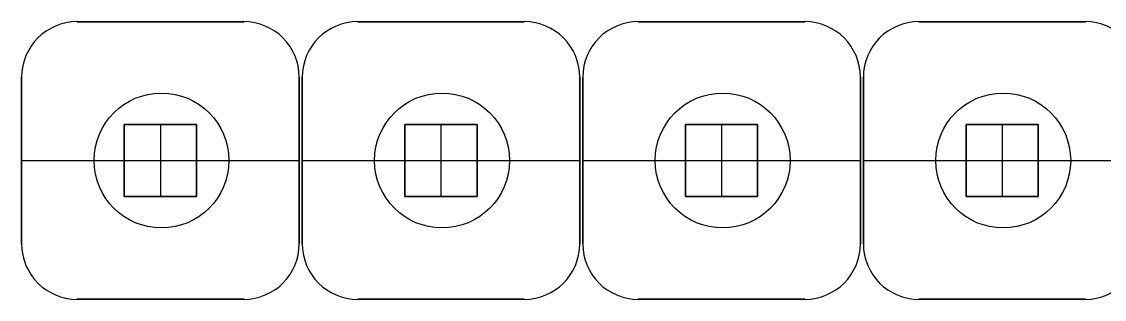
# Model space of a CAD drawing. Extents: x -0.02 to 3.17, y 0 to 2.28.
# Drawn here: x 0.5353 to 0.9192, y 1.8377 to 1.9361 of the extents above; entities that cross this region are included whole.
import ezdxf

# ---------------------------------------------------------------- set-up
doc = ezdxf.new("R2010")
doc.units = 0
doc.header["$LTSCALE"] = 0.03937
doc.layers.add('LCDKEYPAD_SHIELD$1602$LCD_', color=7, linetype='CONTINUOUS')
doc.layers.add('LCDKEYPAD_SHIELD$BOARD', color=178, linetype='CONTINUOUS')

msp = doc.modelspace()

# ---------------------------------------------------------------- linework, layer by layer
at = {"layer": 'LCDKEYPAD_SHIELD$1602$LCD_', "color": 0}
for p, q in [((0.55496, 1.93611, 0.10057), (0.55496, 1.93611, 0.00214)), ((0.55496, 1.93611, 0.00214), (0.61402, 1.93611, 0.00214)), ((0.61402, 1.93611, 0.10057), (0.55496, 1.93611, 0.10057)), ((0.55496, 1.93611, 0.10057), (0.55496, 1.93611, 0.00214)), ((0.61402, 1.93611, 0.05136), (0.55496, 1.93611, 0.05136)), ((0.55496, 1.93611, 0.00214), (0.61402, 1.93611, 0.00214)), ((0.58449, 1.93611, 0.00214), (0.58449, 1.93611, 0.10057)), ((0.61402, 1.93611, 0.00214), (0.61402, 1.93611, 0.10057)), ((0.61402, 1.93611, 0.00214), (0.61402, 1.93611, 0.10057)), ((0.65446, 1.93611, 0.10057), (0.65446, 1.93611, 0.00214)), ((0.65446, 1.93611, 0.00214), (0.71352, 1.93611, 0.00214)), ((0.71352, 1.93611, 0.10057), (0.65446, 1.93611, 0.10057)), ((0.65446, 1.93611, 0.10057), (0.65446, 1.93611, 0.00214)), ((0.71352, 1.93611, 0.05136), (0.65446, 1.93611, 0.05136)), ((0.65446, 1.93611, 0.00214), (0.71352, 1.93611, 0.00214)), ((0.68399, 1.93611, 0.00214), (0.68399, 1.93611, 0.10057)), ((0.71352, 1.93611, 0.00214), (0.71352, 1.93611, 0.10057)), ((0.71352, 1.93611, 0.00214), (0.71352, 1.93611, 0.10057)), ((0.75396, 1.93611, 0.10057), (0.75396, 1.93611, 0.00214)), ((0.75396, 1.93611, 0.00214), (0.81302, 1.93611, 0.00214)), ((0.81302, 1.93611, 0.10057), (0.75396, 1.93611, 0.10057)), ((0.75396, 1.93611, 0.10057), (0.75396, 1.93611, 0.00214)), ((0.81302, 1.93611, 0.05136), (0.75396, 1.93611, 0.05136)), ((0.75396, 1.93611, 0.00214), (0.81302, 1.93611, 0.00214)), ((0.78349, 1.93611, 0.00214), (0.78349, 1.93611, 0.10057)), ((0.81302, 1.93611, 0.00214), (0.81302, 1.93611, 0.10057)), ((0.81302, 1.93611, 0.00214), (0.81302, 1.93611, 0.10057)), ((0.85346, 1.93611, 0.10057), (0.85346, 1.93611, 0.00214)), ((0.85346, 1.93611, 0.00214), (0.91252, 1.93611, 0.00214)), ((0.91252, 1.93611, 0.10057), (0.85346, 1.93611, 0.10057)), ((0.85346, 1.93611, 0.10057), (0.85346, 1.93611, 0.00214)), ((0.91252, 1.93611, 0.05136), (0.85346, 1.93611, 0.05136)), ((0.85346, 1.93611, 0.00214), (0.91252, 1.93611, 0.00214)), ((0.88299, 1.93611, 0.00214), (0.88299, 1.93611, 0.10057)), ((0.91252, 1.93611, 0.00214), (0.91252, 1.93611, 0.10057)), ((0.91252, 1.93611, 0.00214), (0.91252, 1.93611, 0.10057)), ((0.53528, 1.85737, 0.00214), (0.53528, 1.91643, 0.00214)), ((0.53528, 1.91643, 0.10057), (0.53528, 1.85737, 0.10057)), ((0.53528, 1.91643, 0.00214), (0.53528, 1.91643, 0.10057)), ((0.53528, 1.91643, 0.05136), (0.53528, 1.85737, 0.05136)), ((0.53528, 1.91643, 0.00214), (0.53528, 1.91643, 0.10057)), ((0.53528, 1.85737, 0.00214), (0.53528, 1.91643, 0.00214)), ((0.6337, 1.91643, 0.00214), (0.6337, 1.91643, 0.10057)), ((0.6337, 1.91643, 0.00214), (0.6337, 1.85737, 0.00214)), ((0.6337, 1.85737, 0.10057), (0.6337, 1.91643, 0.10057)), ((0.6337, 1.91643, 0.10057), (0.6337, 1.91643, 0.00214)), ((0.6337, 1.91643, 0.00214), (0.6337, 1.85737, 0.00214)), ((0.6337, 1.85737, 0.05136), (0.6337, 1.91643, 0.05136)), ((0.63478, 1.85737, 0.00214), (0.63478, 1.91643, 0.00214)), ((0.63478, 1.91643, 0.10057), (0.63478, 1.85737, 0.10057)), ((0.63478, 1.91643, 0.00214), (0.63478, 1.91643, 0.10057)), ((0.63478, 1.91643, 0.05136), (0.63478, 1.85737, 0.05136)), ((0.63478, 1.91643, 0.00214), (0.63478, 1.91643, 0.10057)), ((0.63478, 1.85737, 0.00214), (0.63478, 1.91643, 0.00214)), ((0.7332, 1.91643, 0.00214), (0.7332, 1.91643, 0.10057)), ((0.7332, 1.91643, 0.00214), (0.7332, 1.85737, 0.00214)), ((0.7332, 1.85737, 0.10057), (0.7332, 1.91643, 0.10057)), ((0.7332, 1.91643, 0.10057), (0.7332, 1.91643, 0.00214)), ((0.7332, 1.91643, 0.00214), (0.7332, 1.85737, 0.00214)), ((0.7332, 1.85737, 0.05136), (0.7332, 1.91643, 0.05136)), ((0.73428, 1.85737, 0.00214), (0.73428, 1.91643, 0.00214)), ((0.73428, 1.91643, 0.10057), (0.73428, 1.85737, 0.10057)), ((0.73428, 1.91643, 0.00214), (0.73428, 1.91643, 0.10057)), ((0.73428, 1.91643, 0.05136), (0.73428, 1.85737, 0.05136)), ((0.73428, 1.91643, 0.00214), (0.73428, 1.91643, 0.10057)), ((0.73428, 1.85737, 0.00214), (0.73428, 1.91643, 0.00214)), ((0.8327, 1.91643, 0.00214), (0.8327, 1.91643, 0.10057)), ((0.8327, 1.91643, 0.00214), (0.8327, 1.85737, 0.00214)), ((0.8327, 1.85737, 0.10057), (0.8327, 1.91643, 0.10057)), ((0.8327, 1.91643, 0.10057), (0.8327, 1.91643, 0.00214)), ((0.8327, 1.91643, 0.00214), (0.8327, 1.85737, 0.00214)), ((0.8327, 1.85737, 0.05136), (0.8327, 1.91643, 0.05136)), ((0.83378, 1.85737, 0.00214), (0.83378, 1.91643, 0.00214)), ((0.83378, 1.91643, 0.10057), (0.83378, 1.85737, 0.10057)), ((0.83378, 1.91643, 0.00214), (0.83378, 1.91643, 0.10057)), ((0.83378, 1.91643, 0.05136), (0.83378, 1.85737, 0.05136)), ((0.83378, 1.91643, 0.00214), (0.83378, 1.91643, 0.10057)), ((0.83378, 1.85737, 0.00214), (0.83378, 1.91643, 0.00214)), ((0.59728, 1.8997, 0.00214), (0.57169, 1.8997, 0.00214)), ((0.57169, 1.8997, 0.00214), (0.57169, 1.8741, 0.00214)), ((0.59728, 1.8741, 0.00214), (0.59728, 1.8997, 0.00214)), ((0.69678, 1.8997, 0.00214), (0.67119, 1.8997, 0.00214)), ((0.67119, 1.8997, 0.00214), (0.67119, 1.8741, 0.00214)), ((0.69678, 1.8741, 0.00214), (0.69678, 1.8997, 0.00214)), ((0.79628, 1.8997, 0.00214), (0.77069, 1.8997, 0.00214)), ((0.77069, 1.8997, 0.00214), (0.77069, 1.8741, 0.00214)), ((0.79628, 1.8741, 0.00214), (0.79628, 1.8997, 0.00214)), ((0.89578, 1.8997, 0.00214), (0.87019, 1.8997, 0.00214)), ((0.87019, 1.8997, 0.00214), (0.87019, 1.8741, 0.00214)), ((0.89578, 1.8741, 0.00214), (0.89578, 1.8997, 0.00214)), ((0.53528, 1.8869, 0.00214), (0.53528, 1.8869, 0.10057)), ((0.53528, 1.8869, 0.00214), (0.57169, 1.8869, 0.00214)), ((0.59728, 1.8869, 0.00214), (0.6337, 1.8869, 0.00214)), ((0.6337, 1.8869, 0.10057), (0.6337, 1.8869, 0.00214)), ((0.63478, 1.8869, 0.00214), (0.63478, 1.8869, 0.10057)), ((0.63478, 1.8869, 0.00214), (0.67119, 1.8869, 0.00214)), ((0.69678, 1.8869, 0.00214), (0.7332, 1.8869, 0.00214)), ((0.7332, 1.8869, 0.10057), (0.7332, 1.8869, 0.00214)), ((0.73428, 1.8869, 0.00214), (0.73428, 1.8869, 0.10057)), ((0.73428, 1.8869, 0.00214), (0.77069, 1.8869, 0.00214)), ((0.79628, 1.8869, 0.00214), (0.8327, 1.8869, 0.00214)), ((0.8327, 1.8869, 0.10057), (0.8327, 1.8869, 0.00214)), ((0.83378, 1.8869, 0.00214), (0.83378, 1.8869, 0.10057)), ((0.83378, 1.8869, 0.00214), (0.87019, 1.8869, 0.00214)), ((0.89578, 1.8869, 0.00214), (0.9322, 1.8869, 0.00214)), ((0.57169, 1.8741, 0.00214), (0.59728, 1.8741, 0.00214)), ((0.67119, 1.8741, 0.00214), (0.69678, 1.8741, 0.00214)), ((0.77069, 1.8741, 0.00214), (0.79628, 1.8741, 0.00214)), ((0.87019, 1.8741, 0.00214), (0.89578, 1.8741, 0.00214)), ((0.53528, 1.85737, 0.10057), (0.53528, 1.85737, 0.00214)), ((0.53528, 1.85737, 0.10057), (0.53528, 1.85737, 0.00214)), ((0.6337, 1.85737, 0.00214), (0.6337, 1.85737, 0.10057)), ((0.6337, 1.85737, 0.00214), (0.6337, 1.85737, 0.10057)), ((0.63478, 1.85737, 0.10057), (0.63478, 1.85737, 0.00214)), ((0.63478, 1.85737, 0.10057), (0.63478, 1.85737, 0.00214)), ((0.7332, 1.85737, 0.00214), (0.7332, 1.85737, 0.10057)), ((0.7332, 1.85737, 0.00214), (0.7332, 1.85737, 0.10057)), ((0.73428, 1.85737, 0.10057), (0.73428, 1.85737, 0.00214)), ((0.73428, 1.85737, 0.10057), (0.73428, 1.85737, 0.00214)), ((0.8327, 1.85737, 0.00214), (0.8327, 1.85737, 0.10057)), ((0.8327, 1.85737, 0.00214), (0.8327, 1.85737, 0.10057)), ((0.83378, 1.85737, 0.10057), (0.83378, 1.85737, 0.00214)), ((0.83378, 1.85737, 0.10057), (0.83378, 1.85737, 0.00214)), ((0.55496, 1.83769, 0.00214), (0.55496, 1.83769, 0.10057)), ((0.61402, 1.83769, 0.00214), (0.55496, 1.83769, 0.00214)), ((0.55496, 1.83769, 0.10057), (0.61402, 1.83769, 0.10057)), ((0.55496, 1.83769, 0.00214), (0.55496, 1.83769, 0.10057)), ((0.61402, 1.83769, 0.05136), (0.55496, 1.83769, 0.05136)), ((0.61402, 1.83769, 0.00214), (0.55496, 1.83769, 0.00214)), ((0.58449, 1.83769, 0.10057), (0.58449, 1.83769, 0.00214)), ((0.61402, 1.83769, 0.10057), (0.61402, 1.83769, 0.00214)), ((0.61402, 1.83769, 0.10057), (0.61402, 1.83769, 0.00214)), ((0.65446, 1.83769, 0.00214), (0.65446, 1.83769, 0.10057)), ((0.71352, 1.83769, 0.00214), (0.65446, 1.83769, 0.00214)), ((0.65446, 1.83769, 0.10057), (0.71352, 1.83769, 0.10057)), ((0.65446, 1.83769, 0.00214), (0.65446, 1.83769, 0.10057)), ((0.71352, 1.83769, 0.05136), (0.65446, 1.83769, 0.05136)), ((0.71352, 1.83769, 0.00214), (0.65446, 1.83769, 0.00214)), ((0.68399, 1.83769, 0.10057), (0.68399, 1.83769, 0.00214)), ((0.71352, 1.83769, 0.10057), (0.71352, 1.83769, 0.00214)), ((0.71352, 1.83769, 0.10057), (0.71352, 1.83769, 0.00214)), ((0.75396, 1.83769, 0.00214), (0.75396, 1.83769, 0.10057)), ((0.81302, 1.83769, 0.00214), (0.75396, 1.83769, 0.00214)), ((0.75396, 1.83769, 0.10057), (0.81302, 1.83769, 0.10057)), ((0.75396, 1.83769, 0.00214), (0.75396, 1.83769, 0.10057)), ((0.81302, 1.83769, 0.05136), (0.75396, 1.83769, 0.05136)), ((0.81302, 1.83769, 0.00214), (0.75396, 1.83769, 0.00214)), ((0.78349, 1.83769, 0.10057), (0.78349, 1.83769, 0.00214)), ((0.81302, 1.83769, 0.10057), (0.81302, 1.83769, 0.00214)), ((0.81302, 1.83769, 0.10057), (0.81302, 1.83769, 0.00214)), ((0.85346, 1.83769, 0.00214), (0.85346, 1.83769, 0.10057)), ((0.91252, 1.83769, 0.00214), (0.85346, 1.83769, 0.00214)), ((0.85346, 1.83769, 0.10057), (0.91252, 1.83769, 0.10057)), ((0.85346, 1.83769, 0.00214), (0.85346, 1.83769, 0.10057)), ((0.91252, 1.83769, 0.05136), (0.85346, 1.83769, 0.05136)), ((0.91252, 1.83769, 0.00214), (0.85346, 1.83769, 0.00214)), ((0.88299, 1.83769, 0.10057), (0.88299, 1.83769, 0.00214)), ((0.91252, 1.83769, 0.10057), (0.91252, 1.83769, 0.00214)), ((0.91252, 1.83769, 0.10057), (0.91252, 1.83769, 0.00214))]:
    msp.add_line(p, q, dxfattribs=at)
at = {"layer": 'LCDKEYPAD_SHIELD$1602$LCD_', "color": 7}
for p, q in [((0.57169, 1.8997, 0.06908), (0.57169, 1.8741, 0.06908)), ((0.57169, 1.8997, -0.14745), (0.57169, 1.8997, 0.00214)), ((0.57169, 1.8741, -0.14745), (0.57169, 1.8997, -0.14745)), ((0.59728, 1.8997, 0.06908), (0.57169, 1.8997, 0.06908)), ((0.57169, 1.8997, -0.14745), (0.59728, 1.8997, -0.14745)), ((0.57169, 1.8997, 0.21868), (0.57169, 1.8741, 0.21868)), ((0.59728, 1.8997, 0.21868), (0.57169, 1.8997, 0.21868)), ((0.57169, 1.8997, 0.00214), (0.59728, 1.8997, 0.00214)), ((0.57169, 1.8997, 0.06908), (0.57169, 1.8997, 0.21868)), ((0.57169, 1.8741, 0.00214), (0.57169, 1.8997, 0.00214)), ((0.57169, 1.8997, 0.00214), (0.57169, 1.8997, 0.06908)), ((0.59728, 1.8997, -0.03919), (0.57169, 1.8997, -0.03919)), ((0.59728, 1.8997, 0.11041), (0.57169, 1.8997, 0.11041)), ((0.57169, 1.8997, -0.03919), (0.57169, 1.8741, -0.03919)), ((0.57169, 1.8997, 0.11041), (0.57169, 1.8741, 0.11041)), ((0.57169, 1.8741, -0.14745), (0.57169, 1.8997, -0.14745)), ((0.57169, 1.8997, -0.14745), (0.59728, 1.8997, -0.14745)), ((0.58449, 1.8997, 0.00214), (0.58449, 1.8997, 0.06908)), ((0.58449, 1.8997, -0.14745), (0.58449, 1.8997, 0.00214)), ((0.58449, 1.8997, 0.06908), (0.58449, 1.8997, 0.21868)), ((0.58449, 1.8997, -0.14745), (0.58449, 1.8741, -0.14745)), ((0.59728, 1.8741, 0.06908), (0.59728, 1.8997, 0.06908)), ((0.59728, 1.8997, -0.14745), (0.59728, 1.8741, -0.14745)), ((0.59728, 1.8997, 0.06908), (0.59728, 1.8997, 0.00214)), ((0.59728, 1.8741, 0.21868), (0.59728, 1.8997, 0.21868)), ((0.59728, 1.8997, 0.21868), (0.59728, 1.8997, 0.06908)), ((0.59728, 1.8997, 0.00214), (0.59728, 1.8741, 0.00214)), ((0.59728, 1.8997, 0.00214), (0.59728, 1.8997, -0.14745)), ((0.59728, 1.8997, -0.03919), (0.59728, 1.8741, -0.03919)), ((0.59728, 1.8997, 0.11041), (0.59728, 1.8741, 0.11041)), ((0.59728, 1.8997, -0.14745), (0.59728, 1.8741, -0.14745)), ((0.67119, 1.8997, 0.06908), (0.67119, 1.8741, 0.06908)), ((0.67119, 1.8997, -0.14745), (0.67119, 1.8997, 0.00214)), ((0.67119, 1.8741, -0.14745), (0.67119, 1.8997, -0.14745)), ((0.69678, 1.8997, 0.06908), (0.67119, 1.8997, 0.06908)), ((0.67119, 1.8997, -0.14745), (0.69678, 1.8997, -0.14745)), ((0.67119, 1.8997, 0.21868), (0.67119, 1.8741, 0.21868)), ((0.69678, 1.8997, 0.21868), (0.67119, 1.8997, 0.21868)), ((0.67119, 1.8997, 0.00214), (0.69678, 1.8997, 0.00214)), ((0.67119, 1.8997, 0.06908), (0.67119, 1.8997, 0.21868)), ((0.67119, 1.8741, 0.00214), (0.67119, 1.8997, 0.00214)), ((0.67119, 1.8997, 0.00214), (0.67119, 1.8997, 0.06908)), ((0.69678, 1.8997, -0.03919), (0.67119, 1.8997, -0.03919)), ((0.69678, 1.8997, 0.11041), (0.67119, 1.8997, 0.11041)), ((0.67119, 1.8997, -0.03919), (0.67119, 1.8741, -0.03919)), ((0.67119, 1.8997, 0.11041), (0.67119, 1.8741, 0.11041)), ((0.67119, 1.8741, -0.14745), (0.67119, 1.8997, -0.14745)), ((0.67119, 1.8997, -0.14745), (0.69678, 1.8997, -0.14745)), ((0.68399, 1.8997, 0.00214), (0.68399, 1.8997, 0.06908)), ((0.68399, 1.8997, -0.14745), (0.68399, 1.8997, 0.00214)), ((0.68399, 1.8997, 0.06908), (0.68399, 1.8997, 0.21868)), ((0.68399, 1.8997, -0.14745), (0.68399, 1.8741, -0.14745)), ((0.69678, 1.8741, 0.06908), (0.69678, 1.8997, 0.06908)), ((0.69678, 1.8997, -0.14745), (0.69678, 1.8741, -0.14745)), ((0.69678, 1.8997, 0.06908), (0.69678, 1.8997, 0.00214)), ((0.69678, 1.8741, 0.21868), (0.69678, 1.8997, 0.21868)), ((0.69678, 1.8997, 0.21868), (0.69678, 1.8997, 0.06908)), ((0.69678, 1.8997, 0.00214), (0.69678, 1.8741, 0.00214)), ((0.69678, 1.8997, 0.00214), (0.69678, 1.8997, -0.14745)), ((0.69678, 1.8997, -0.03919), (0.69678, 1.8741, -0.03919)), ((0.69678, 1.8997, 0.11041), (0.69678, 1.8741, 0.11041)), ((0.69678, 1.8997, -0.14745), (0.69678, 1.8741, -0.14745)), ((0.77069, 1.8997, 0.06908), (0.77069, 1.8741, 0.06908)), ((0.77069, 1.8997, -0.14745), (0.77069, 1.8997, 0.00214)), ((0.77069, 1.8741, -0.14745), (0.77069, 1.8997, -0.14745)), ((0.79628, 1.8997, 0.06908), (0.77069, 1.8997, 0.06908)), ((0.77069, 1.8997, -0.14745), (0.79628, 1.8997, -0.14745)), ((0.77069, 1.8997, 0.21868), (0.77069, 1.8741, 0.21868)), ((0.79628, 1.8997, 0.21868), (0.77069, 1.8997, 0.21868)), ((0.77069, 1.8997, 0.00214), (0.79628, 1.8997, 0.00214)), ((0.77069, 1.8997, 0.06908), (0.77069, 1.8997, 0.21868)), ((0.77069, 1.8741, 0.00214), (0.77069, 1.8997, 0.00214)), ((0.77069, 1.8997, 0.00214), (0.77069, 1.8997, 0.06908)), ((0.79628, 1.8997, -0.03919), (0.77069, 1.8997, -0.03919)), ((0.79628, 1.8997, 0.11041), (0.77069, 1.8997, 0.11041)), ((0.77069, 1.8997, -0.03919), (0.77069, 1.8741, -0.03919)), ((0.77069, 1.8997, 0.11041), (0.77069, 1.8741, 0.11041)), ((0.77069, 1.8741, -0.14745), (0.77069, 1.8997, -0.14745)), ((0.77069, 1.8997, -0.14745), (0.79628, 1.8997, -0.14745)), ((0.78349, 1.8997, 0.00214), (0.78349, 1.8997, 0.06908)), ((0.78349, 1.8997, -0.14745), (0.78349, 1.8997, 0.00214)), ((0.78349, 1.8997, 0.06908), (0.78349, 1.8997, 0.21868)), ((0.78349, 1.8997, -0.14745), (0.78349, 1.8741, -0.14745)), ((0.79628, 1.8741, 0.06908), (0.79628, 1.8997, 0.06908)), ((0.79628, 1.8997, -0.14745), (0.79628, 1.8741, -0.14745)), ((0.79628, 1.8997, 0.06908), (0.79628, 1.8997, 0.00214)), ((0.79628, 1.8741, 0.21868), (0.79628, 1.8997, 0.21868)), ((0.79628, 1.8997, 0.21868), (0.79628, 1.8997, 0.06908)), ((0.79628, 1.8997, 0.00214), (0.79628, 1.8741, 0.00214)), ((0.79628, 1.8997, 0.00214), (0.79628, 1.8997, -0.14745)), ((0.79628, 1.8997, -0.03919), (0.79628, 1.8741, -0.03919)), ((0.79628, 1.8997, 0.11041), (0.79628, 1.8741, 0.11041)), ((0.79628, 1.8997, -0.14745), (0.79628, 1.8741, -0.14745)), ((0.87019, 1.8997, 0.06908), (0.87019, 1.8741, 0.06908)), ((0.87019, 1.8997, -0.14745), (0.87019, 1.8997, 0.00214)), ((0.87019, 1.8741, -0.14745), (0.87019, 1.8997, -0.14745)), ((0.89578, 1.8997, 0.06908), (0.87019, 1.8997, 0.06908)), ((0.87019, 1.8997, -0.14745), (0.89578, 1.8997, -0.14745)), ((0.87019, 1.8997, 0.21868), (0.87019, 1.8741, 0.21868)), ((0.89578, 1.8997, 0.21868), (0.87019, 1.8997, 0.21868)), ((0.87019, 1.8997, 0.00214), (0.89578, 1.8997, 0.00214)), ((0.87019, 1.8997, 0.06908), (0.87019, 1.8997, 0.21868)), ((0.87019, 1.8741, 0.00214), (0.87019, 1.8997, 0.00214)), ((0.87019, 1.8997, 0.00214), (0.87019, 1.8997, 0.06908)), ((0.89578, 1.8997, -0.03919), (0.87019, 1.8997, -0.03919)), ((0.89578, 1.8997, 0.11041), (0.87019, 1.8997, 0.11041)), ((0.87019, 1.8997, -0.03919), (0.87019, 1.8741, -0.03919)), ((0.87019, 1.8997, 0.11041), (0.87019, 1.8741, 0.11041)), ((0.87019, 1.8741, -0.14745), (0.87019, 1.8997, -0.14745)), ((0.87019, 1.8997, -0.14745), (0.89578, 1.8997, -0.14745)), ((0.88299, 1.8997, 0.00214), (0.88299, 1.8997, 0.06908)), ((0.88299, 1.8997, -0.14745), (0.88299, 1.8997, 0.00214)), ((0.88299, 1.8997, 0.06908), (0.88299, 1.8997, 0.21868)), ((0.88299, 1.8997, -0.14745), (0.88299, 1.8741, -0.14745)), ((0.89578, 1.8741, 0.06908), (0.89578, 1.8997, 0.06908)), ((0.89578, 1.8997, -0.14745), (0.89578, 1.8741, -0.14745)), ((0.89578, 1.8997, 0.06908), (0.89578, 1.8997, 0.00214)), ((0.89578, 1.8741, 0.21868), (0.89578, 1.8997, 0.21868)), ((0.89578, 1.8997, 0.21868), (0.89578, 1.8997, 0.06908)), ((0.89578, 1.8997, 0.00214), (0.89578, 1.8741, 0.00214)), ((0.89578, 1.8997, 0.00214), (0.89578, 1.8997, -0.14745)), ((0.89578, 1.8997, -0.03919), (0.89578, 1.8741, -0.03919)), ((0.89578, 1.8997, 0.11041), (0.89578, 1.8741, 0.11041)), ((0.89578, 1.8997, -0.14745), (0.89578, 1.8741, -0.14745)), ((0.57169, 1.8869, 0.00214), (0.57169, 1.8869, 0.06908)), ((0.57169, 1.8869, -0.14745), (0.57169, 1.8869, 0.00214)), ((0.57169, 1.8869, 0.06908), (0.57169, 1.8869, 0.21868)), ((0.57169, 1.8869, -0.14745), (0.59728, 1.8869, -0.14745)), ((0.59728, 1.8869, 0.06908), (0.59728, 1.8869, 0.00214)), ((0.59728, 1.8869, 0.00214), (0.59728, 1.8869, -0.14745)), ((0.59728, 1.8869, 0.21868), (0.59728, 1.8869, 0.06908)), ((0.67119, 1.8869, 0.00214), (0.67119, 1.8869, 0.06908)), ((0.67119, 1.8869, -0.14745), (0.67119, 1.8869, 0.00214)), ((0.67119, 1.8869, 0.06908), (0.67119, 1.8869, 0.21868)), ((0.67119, 1.8869, -0.14745), (0.69678, 1.8869, -0.14745)), ((0.69678, 1.8869, 0.06908), (0.69678, 1.8869, 0.00214)), ((0.69678, 1.8869, 0.00214), (0.69678, 1.8869, -0.14745)), ((0.69678, 1.8869, 0.21868), (0.69678, 1.8869, 0.06908)), ((0.77069, 1.8869, 0.00214), (0.77069, 1.8869, 0.06908)), ((0.77069, 1.8869, -0.14745), (0.77069, 1.8869, 0.00214)), ((0.77069, 1.8869, 0.06908), (0.77069, 1.8869, 0.21868)), ((0.77069, 1.8869, -0.14745), (0.79628, 1.8869, -0.14745)), ((0.79628, 1.8869, 0.06908), (0.79628, 1.8869, 0.00214)), ((0.79628, 1.8869, 0.00214), (0.79628, 1.8869, -0.14745)), ((0.79628, 1.8869, 0.21868), (0.79628, 1.8869, 0.06908)), ((0.87019, 1.8869, 0.00214), (0.87019, 1.8869, 0.06908)), ((0.87019, 1.8869, -0.14745), (0.87019, 1.8869, 0.00214)), ((0.87019, 1.8869, 0.06908), (0.87019, 1.8869, 0.21868)), ((0.87019, 1.8869, -0.14745), (0.89578, 1.8869, -0.14745)), ((0.89578, 1.8869, 0.06908), (0.89578, 1.8869, 0.00214)), ((0.89578, 1.8869, 0.00214), (0.89578, 1.8869, -0.14745)), ((0.89578, 1.8869, 0.21868), (0.89578, 1.8869, 0.06908)), ((0.57169, 1.8741, 0.06908), (0.59728, 1.8741, 0.06908)), ((0.57169, 1.8741, -0.14745), (0.57169, 1.8741, 0.00214)), ((0.59728, 1.8741, -0.14745), (0.57169, 1.8741, -0.14745)), ((0.57169, 1.8741, 0.21868), (0.59728, 1.8741, 0.21868)), ((0.57169, 1.8741, 0.06908), (0.57169, 1.8741, 0.21868)), ((0.59728, 1.8741, 0.00214), (0.57169, 1.8741, 0.00214)), ((0.57169, 1.8741, 0.00214), (0.57169, 1.8741, 0.06908)), ((0.59728, 1.8741, -0.03919), (0.57169, 1.8741, -0.03919)), ((0.59728, 1.8741, 0.11041), (0.57169, 1.8741, 0.11041)), ((0.59728, 1.8741, -0.14745), (0.57169, 1.8741, -0.14745)), ((0.58449, 1.8741, 0.06908), (0.58449, 1.8741, 0.00214)), ((0.58449, 1.8741, 0.00214), (0.58449, 1.8741, -0.14745)), ((0.58449, 1.8741, 0.21868), (0.58449, 1.8741, 0.06908)), ((0.59728, 1.8741, -0.14745), (0.59728, 1.8741, 0.00214)), ((0.59728, 1.8741, 0.06908), (0.59728, 1.8741, 0.21868)), ((0.59728, 1.8741, 0.00214), (0.59728, 1.8741, 0.06908)), ((0.67119, 1.8741, 0.06908), (0.69678, 1.8741, 0.06908)), ((0.67119, 1.8741, -0.14745), (0.67119, 1.8741, 0.00214)), ((0.69678, 1.8741, -0.14745), (0.67119, 1.8741, -0.14745)), ((0.67119, 1.8741, 0.21868), (0.69678, 1.8741, 0.21868)), ((0.67119, 1.8741, 0.06908), (0.67119, 1.8741, 0.21868)), ((0.69678, 1.8741, 0.00214), (0.67119, 1.8741, 0.00214)), ((0.67119, 1.8741, 0.00214), (0.67119, 1.8741, 0.06908)), ((0.69678, 1.8741, -0.03919), (0.67119, 1.8741, -0.03919)), ((0.69678, 1.8741, 0.11041), (0.67119, 1.8741, 0.11041)), ((0.69678, 1.8741, -0.14745), (0.67119, 1.8741, -0.14745)), ((0.68399, 1.8741, 0.06908), (0.68399, 1.8741, 0.00214)), ((0.68399, 1.8741, 0.00214), (0.68399, 1.8741, -0.14745)), ((0.68399, 1.8741, 0.21868), (0.68399, 1.8741, 0.06908)), ((0.69678, 1.8741, -0.14745), (0.69678, 1.8741, 0.00214)), ((0.69678, 1.8741, 0.06908), (0.69678, 1.8741, 0.21868)), ((0.69678, 1.8741, 0.00214), (0.69678, 1.8741, 0.06908)), ((0.77069, 1.8741, 0.06908), (0.79628, 1.8741, 0.06908)), ((0.77069, 1.8741, -0.14745), (0.77069, 1.8741, 0.00214)), ((0.79628, 1.8741, -0.14745), (0.77069, 1.8741, -0.14745)), ((0.77069, 1.8741, 0.21868), (0.79628, 1.8741, 0.21868)), ((0.77069, 1.8741, 0.06908), (0.77069, 1.8741, 0.21868)), ((0.79628, 1.8741, 0.00214), (0.77069, 1.8741, 0.00214)), ((0.77069, 1.8741, 0.00214), (0.77069, 1.8741, 0.06908)), ((0.79628, 1.8741, -0.03919), (0.77069, 1.8741, -0.03919)), ((0.79628, 1.8741, 0.11041), (0.77069, 1.8741, 0.11041)), ((0.79628, 1.8741, -0.14745), (0.77069, 1.8741, -0.14745)), ((0.78349, 1.8741, 0.06908), (0.78349, 1.8741, 0.00214)), ((0.78349, 1.8741, 0.00214), (0.78349, 1.8741, -0.14745)), ((0.78349, 1.8741, 0.21868), (0.78349, 1.8741, 0.06908)), ((0.79628, 1.8741, -0.14745), (0.79628, 1.8741, 0.00214)), ((0.79628, 1.8741, 0.06908), (0.79628, 1.8741, 0.21868)), ((0.79628, 1.8741, 0.00214), (0.79628, 1.8741, 0.06908)), ((0.87019, 1.8741, 0.06908), (0.89578, 1.8741, 0.06908)), ((0.87019, 1.8741, -0.14745), (0.87019, 1.8741, 0.00214)), ((0.89578, 1.8741, -0.14745), (0.87019, 1.8741, -0.14745)), ((0.87019, 1.8741, 0.21868), (0.89578, 1.8741, 0.21868)), ((0.87019, 1.8741, 0.06908), (0.87019, 1.8741, 0.21868)), ((0.89578, 1.8741, 0.00214), (0.87019, 1.8741, 0.00214)), ((0.87019, 1.8741, 0.00214), (0.87019, 1.8741, 0.06908)), ((0.89578, 1.8741, -0.03919), (0.87019, 1.8741, -0.03919)), ((0.89578, 1.8741, 0.11041), (0.87019, 1.8741, 0.11041)), ((0.89578, 1.8741, -0.14745), (0.87019, 1.8741, -0.14745)), ((0.88299, 1.8741, 0.06908), (0.88299, 1.8741, 0.00214)), ((0.88299, 1.8741, 0.00214), (0.88299, 1.8741, -0.14745)), ((0.88299, 1.8741, 0.21868), (0.88299, 1.8741, 0.06908)), ((0.89578, 1.8741, -0.14745), (0.89578, 1.8741, 0.00214)), ((0.89578, 1.8741, 0.06908), (0.89578, 1.8741, 0.21868)), ((0.89578, 1.8741, 0.00214), (0.89578, 1.8741, 0.06908))]:
    msp.add_line(p, q, dxfattribs=at)
at = {"layer": 'LCDKEYPAD_SHIELD$1602$LCD_', "color": 0}
for centre, start, end in [((0.55496, 1.91643, 0.10057), 90, 180), ((0.55496, 1.91643, 0.00214), 90, 180), ((0.55496, 1.91643, 0.05136), 90, 180), ((0.55496, 1.91643, 0.00214), 90, 180), ((0.61402, 1.91643, 0.10057), 0, 90), ((0.61402, 1.91643, 0.00214), 0, 90), ((0.61402, 1.91643, 0.05136), 0, 90), ((0.61402, 1.91643, 0.00214), 0, 90), ((0.65446, 1.91643, 0.10057), 90, 180), ((0.65446, 1.91643, 0.00214), 90, 180), ((0.65446, 1.91643, 0.05136), 90, 180), ((0.65446, 1.91643, 0.00214), 90, 180), ((0.71352, 1.91643, 0.10057), 0, 90), ((0.71352, 1.91643, 0.00214), 0, 90), ((0.71352, 1.91643, 0.05136), 0, 90), ((0.71352, 1.91643, 0.00214), 0, 90), ((0.75396, 1.91643, 0.10057), 90, 180), ((0.75396, 1.91643, 0.00214), 90, 180), ((0.75396, 1.91643, 0.05136), 90, 180), ((0.75396, 1.91643, 0.00214), 90, 180), ((0.81302, 1.91643, 0.10057), 0, 90), ((0.81302, 1.91643, 0.00214), 0, 90), ((0.81302, 1.91643, 0.05136), 0, 90), ((0.81302, 1.91643, 0.00214), 0, 90), ((0.85346, 1.91643, 0.10057), 90, 180), ((0.85346, 1.91643, 0.00214), 90, 180), ((0.85346, 1.91643, 0.05136), 90, 180), ((0.85346, 1.91643, 0.00214), 90, 180), ((0.91252, 1.91643, 0.10057), 0, 90), ((0.91252, 1.91643, 0.00214), 0, 90), ((0.91252, 1.91643, 0.05136), 0, 90), ((0.91252, 1.91643, 0.00214), 0, 90), ((0.55496, 1.85737, 0.10057), 180, 270), ((0.55496, 1.85737, 0.00214), 180, 270), ((0.55496, 1.85737, 0.05136), 180, 270), ((0.55496, 1.85737, 0.00214), 180, 270), ((0.61402, 1.85737, 0.10057), 270, 0), ((0.61402, 1.85737, 0.00214), 270, 0), ((0.61402, 1.85737, 0.05136), 270, 0), ((0.61402, 1.85737, 0.00214), 270, 0), ((0.65446, 1.85737, 0.10057), 180, 270), ((0.65446, 1.85737, 0.00214), 180, 270), ((0.65446, 1.85737, 0.05136), 180, 270), ((0.65446, 1.85737, 0.00214), 180, 270), ((0.71352, 1.85737, 0.10057), 270, 0), ((0.71352, 1.85737, 0.00214), 270, 0), ((0.71352, 1.85737, 0.05136), 270, 0), ((0.71352, 1.85737, 0.00214), 270, 0), ((0.75396, 1.85737, 0.10057), 180, 270), ((0.75396, 1.85737, 0.00214), 180, 270), ((0.75396, 1.85737, 0.05136), 180, 270), ((0.75396, 1.85737, 0.00214), 180, 270), ((0.81302, 1.85737, 0.10057), 270, 0), ((0.81302, 1.85737, 0.00214), 270, 0), ((0.81302, 1.85737, 0.05136), 270, 0), ((0.81302, 1.85737, 0.00214), 270, 0), ((0.85346, 1.85737, 0.10057), 180, 270), ((0.85346, 1.85737, 0.00214), 180, 270), ((0.85346, 1.85737, 0.05136), 180, 270), ((0.85346, 1.85737, 0.00214), 180, 270), ((0.91252, 1.85737, 0.10057), 270, 0), ((0.91252, 1.85737, 0.00214), 270, 0), ((0.91252, 1.85737, 0.05136), 270, 0), ((0.91252, 1.85737, 0.00214), 270, 0)]:
    msp.add_arc(centre, 0.01969, start, end, dxfattribs=at)
at = {"layer": 'LCDKEYPAD_SHIELD$BOARD'}
for p, q in [((0.58487, 1.91082), (0.58487, 1.91082, -0.06)), ((0.68437, 1.91082), (0.68437, 1.91082, -0.06)), ((0.78387, 1.91082), (0.78387, 1.91082, -0.06)), ((0.88337, 1.91082), (0.88337, 1.91082, -0.06))]:
    msp.add_line(p, q, dxfattribs=at)
for centre in [(0.58487, 1.8869), (0.58487, 1.8869, -0.06), (0.68437, 1.8869), (0.68437, 1.8869, -0.06), (0.78387, 1.8869), (0.78387, 1.8869, -0.06), (0.88337, 1.8869), (0.88337, 1.8869, -0.06)]:
    msp.add_circle(centre, 0.02392, dxfattribs=at)

doc.saveas('drawing.dxf')
